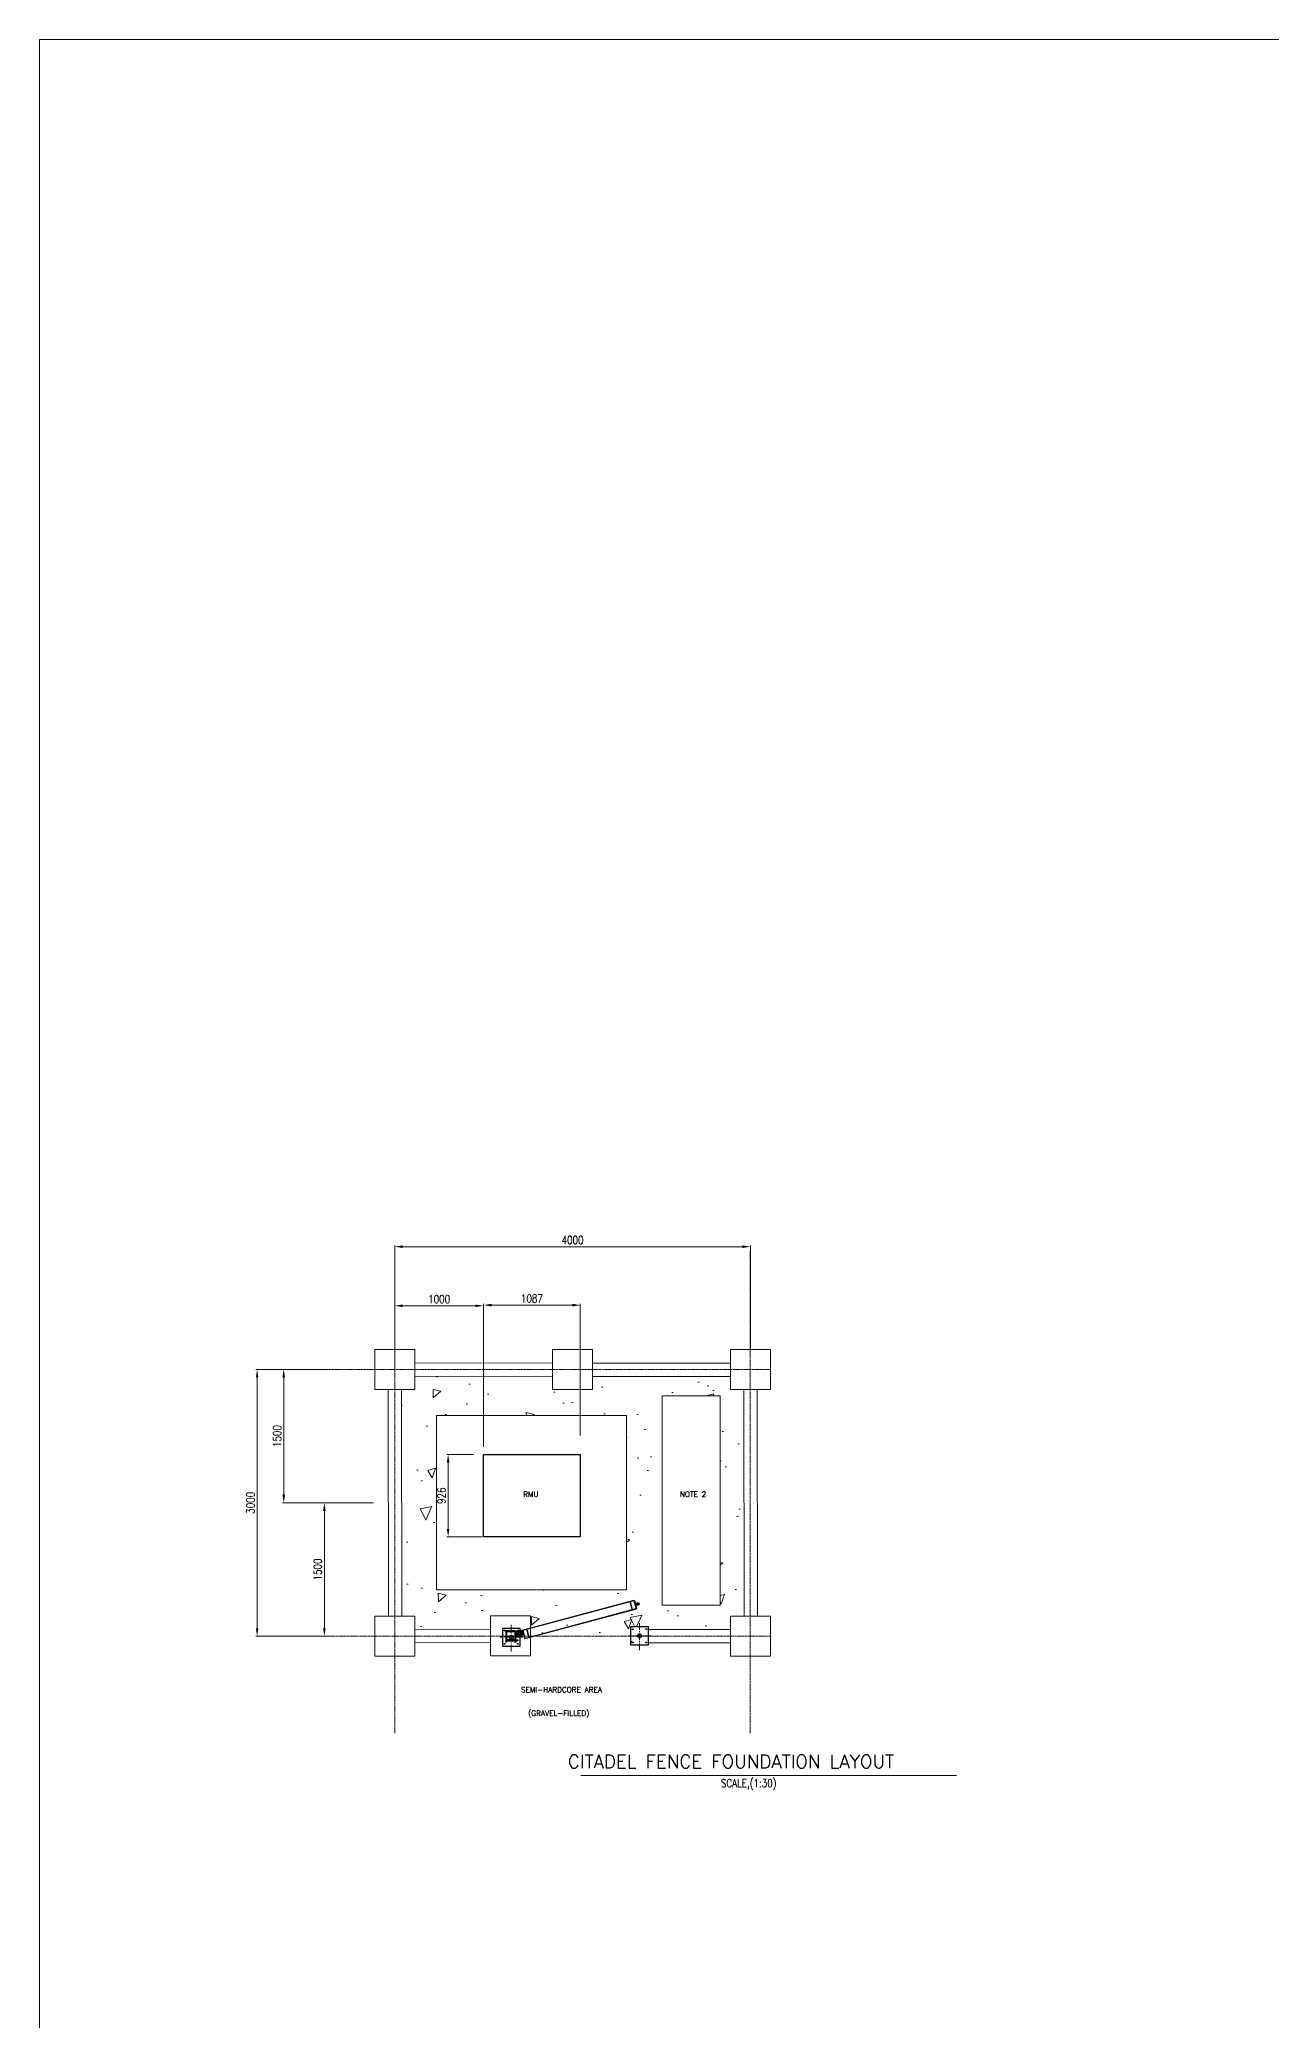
# Model space of a CAD drawing. Header units: inches. Extents: x 181346 to 1685482, y -440516 to 1273429.
# Drawn here: x 1534141 to 1547994, y 827367 to 849644 of the extents above; entities that cross this region are included whole.
import ezdxf
from ezdxf.enums import TextEntityAlignment as Align

# ---------------------------------------------------------------- set-up
doc = ezdxf.new("R2010")
doc.units = ezdxf.units.IN
doc.header["$LTSCALE"] = 10
doc.header["$MEASUREMENT"] = 0
for name, pattern in [('CENTER', [2, 1.25, -0.25, 0.25, -0.25]), ('CENTER2', [1.125, 0.75, -0.125, 0.125, -0.125]), ('CENTRE', [29, 22, -2, 3, -2]), ('PHANTOM2', [1.25, 0.625, -0.125, 0.125, -0.125, 0.125, -0.125])]:
    doc.linetypes.add(name, pattern=pattern)
doc.layers.get('0').update_dxf_attribs({"lineweight": 0})
for name, color, linetype, lineweight in [('@ TEXT', 1, 'Continuous', 13), ('Concrete - Thick Line', 3, 'Continuous', 25), ('Grid', 1, 'Continuous', 0), ('OtherObjectType', 1, 'Continuous', 0), ('STRUCT_REF', 21, 'PHANTOM2', 9)]:
    doc.layers.add(name, color=color, linetype=linetype, lineweight=lineweight)
for name, color, linetype in [('CADdetails-1-FINE', 1, 'Continuous'), ('CADdetails-11-VERYFINE', 11, 'Continuous'), ('CADdetails-9-EXTRAFINE', 9, 'Continuous'), ('DRAIN', 4, 'CENTRE'), ('PDF_Images', 7, 'Continuous')]:
    doc.layers.add(name, color=color, linetype=linetype)
doc.styles.add('ROMANS', font='romans.shx', dxfattribs={"width": 0.8})
doc.dimstyles.new('Scale30', dxfattribs={"dimscale": 30, "dimtxt": 3, "dimasz": 3, "dimexe": 0.5, "dimexo": 0.5, "dimgap": 1, "dimtad": 1, "dimdec": 0, "dimzin": 0, "dimdsep": 46, "dimtxsty": 'ROMANS', "dimcen": 2, "dimclrd": 4, "dimclre": 2, "dimclrt": 1, "dimadec": 0, "dimazin": 0, "dimtfac": 1, "dimtdec": 0, "dimtofl": 0, "dimtmove": 0, "dimatfit": 3, "dimfxl": 1, "dimtolj": 1, "dimtzin": 0, "dimlwd": 5, "dimlwe": 5, "dimarcsym": 0})

# ---------------------------------------------------------------- blocks, each defined once
blk = doc.blocks.new('*D120')
at = {"color": 2, "linetype": 'Continuous', "lineweight": 5, "transparency": 16777216}
for p, q in [((1536764, 834688), (1536901, 834688)), ((1537894, 833188), (1536871, 833188))]:
    blk.add_line(p, q, dxfattribs=at)
at = {"color": 4, "linetype": 'Continuous', "lineweight": 5, "transparency": 16777216}
blk.add_line((1536886, 834598), (1536886, 833278), dxfattribs=at)
at = {"color": 4, "transparency": 16777216}
for points in [[(1536871, 834598), (1536901, 834598), (1536886, 834688)], [(1536871, 833278), (1536901, 833278), (1536886, 833188)]]:
    blk.add_solid(points, dxfattribs=at)
at = {"layer": 'Defpoints', "color": 0, "transparency": 16777216}
for p in [(1536749, 834688), (1536886, 833188), (1537909, 833188)]:
    blk.add_point(p, dxfattribs=at)
at = {"color": 1, "transparency": 16777216, "insert": (1536811, 833938), "char_height": 90, "attachment_point": 5, "rotation": 90, "style": 'ROMANS', "bg_fill": 3, "box_fill_scale": 1.25, "bg_fill_color": 256, "bg_fill_true_color": 13158600, "bg_fill_transparency": 0}
blk.add_mtext('\\A1;1500', dxfattribs=at)
blk = doc.blocks.new('*D118')
at = {"color": 2, "linetype": 'Continuous', "lineweight": 5, "transparency": 16777216}
for p, q in [((1537894, 833188), (1537328, 833188)), ((1537343, 831688), (1537358, 831688))]:
    blk.add_line(p, q, dxfattribs=at)
at = {"color": 4, "linetype": 'Continuous', "lineweight": 5, "transparency": 16777216}
blk.add_line((1537343, 833098), (1537343, 831778), dxfattribs=at)
at = {"color": 4, "transparency": 16777216}
for points in [[(1537328, 833098), (1537358, 833098), (1537343, 833188)], [(1537328, 831778), (1537358, 831778), (1537343, 831688)]]:
    blk.add_solid(points, dxfattribs=at)
at = {"layer": 'Defpoints', "color": 0, "transparency": 16777216}
for p in [(1537909, 833188), (1537343, 831688), (1537343, 831688)]:
    blk.add_point(p, dxfattribs=at)
at = {"color": 1, "transparency": 16777216, "insert": (1537268, 832438), "char_height": 90, "attachment_point": 5, "rotation": 90, "style": 'ROMANS', "bg_fill": 3, "box_fill_scale": 1.25, "bg_fill_color": 256, "bg_fill_true_color": 13158600, "bg_fill_transparency": 0}
blk.add_mtext('\\A1;1500', dxfattribs=at)
blk = doc.blocks.new('*D119')
at = {"color": 2, "linetype": 'Continuous', "lineweight": 5, "transparency": 16777216}
for p, q in [((1538134, 834928), (1538134, 836084)), ((1542134, 834928), (1542134, 836084))]:
    blk.add_line(p, q, dxfattribs=at)
at = {"color": 4, "linetype": 'Continuous', "lineweight": 5, "transparency": 16777216}
blk.add_line((1538224, 836069), (1542044, 836069), dxfattribs=at)
at = {"color": 4, "transparency": 16777216}
for points in [[(1538224, 836084), (1538224, 836054), (1538134, 836069)], [(1542044, 836084), (1542044, 836054), (1542134, 836069)]]:
    blk.add_solid(points, dxfattribs=at)
at = {"layer": 'Defpoints', "color": 0, "transparency": 16777216}
for p in [(1542134, 836069), (1538134, 834913), (1542134, 834913)]:
    blk.add_point(p, dxfattribs=at)
at = {"color": 1, "transparency": 16777216, "insert": (1540134, 836144), "char_height": 90, "attachment_point": 5, "style": 'ROMANS', "bg_fill": 3, "box_fill_scale": 1.25, "bg_fill_color": 256, "bg_fill_true_color": 13158600, "bg_fill_transparency": 0}
blk.add_mtext('\\A1;4000', dxfattribs=at)
blk = doc.blocks.new('*D103')
at = {"color": 2, "linetype": 'Continuous', "lineweight": 5, "transparency": 16777216}
for p, q in [((1537396, 834688), (1536572, 834688)), ((1537396, 831688), (1536572, 831688))]:
    blk.add_line(p, q, dxfattribs=at)
at = {"color": 4, "linetype": 'Continuous', "lineweight": 5, "transparency": 16777216}
blk.add_line((1536587, 831778), (1536587, 834598), dxfattribs=at)
at = {"color": 4, "transparency": 16777216}
for points in [[(1536572, 834598), (1536602, 834598), (1536587, 834688)], [(1536572, 831778), (1536602, 831778), (1536587, 831688)]]:
    blk.add_solid(points, dxfattribs=at)
at = {"layer": 'Defpoints', "color": 0, "transparency": 16777216}
for p in [(1536587, 834688), (1537411, 834688), (1537411, 831688)]:
    blk.add_point(p, dxfattribs=at)
at = {"color": 1, "transparency": 16777216, "insert": (1536512, 833188), "char_height": 90, "attachment_point": 5, "rotation": 90, "style": 'ROMANS', "bg_fill": 3, "box_fill_scale": 1.25, "bg_fill_color": 256, "bg_fill_true_color": 13158600, "bg_fill_transparency": 0}
blk.add_mtext('\\A1;3000', dxfattribs=at)
blk = doc.blocks.new('*D104')
at = {"color": 2, "linetype": 'Continuous', "lineweight": 5, "transparency": 16777216}
for p, q in [((1539134, 833983), (1539134, 835426)), ((1540221, 833945), (1540221, 835426))]:
    blk.add_line(p, q, dxfattribs=at)
at = {"color": 4, "linetype": 'Continuous', "lineweight": 5, "transparency": 16777216}
blk.add_line((1539224, 835411), (1540131, 835411), dxfattribs=at)
at = {"color": 4, "transparency": 16777216}
for points in [[(1539224, 835426), (1539224, 835396), (1539134, 835411)], [(1540131, 835426), (1540131, 835396), (1540221, 835411)]]:
    blk.add_solid(points, dxfattribs=at)
at = {"layer": 'Defpoints', "color": 0, "transparency": 16777216}
for p in [(1540221, 835411), (1539134, 833968), (1540221, 833930)]:
    blk.add_point(p, dxfattribs=at)
at = {"color": 1, "transparency": 16777216, "insert": (1539677, 835486), "char_height": 90, "attachment_point": 5, "style": 'ROMANS', "bg_fill": 3, "box_fill_scale": 1.25, "bg_fill_color": 256, "bg_fill_true_color": 13158600, "bg_fill_transparency": 0}
blk.add_mtext('\\A1;1087', dxfattribs=at)
blk = doc.blocks.new('*D102')
at = {"color": 2, "linetype": 'Continuous', "lineweight": 5, "transparency": 16777216}
for p, q in [((1538134, 834606), (1538134, 835419)), ((1539134, 833817), (1539134, 835419))]:
    blk.add_line(p, q, dxfattribs=at)
at = {"color": 4, "linetype": 'Continuous', "lineweight": 5, "transparency": 16777216}
blk.add_line((1539044, 835404), (1538224, 835404), dxfattribs=at)
at = {"color": 4, "transparency": 16777216}
for points in [[(1538224, 835419), (1538224, 835389), (1538134, 835404)], [(1539044, 835419), (1539044, 835389), (1539134, 835404)]]:
    blk.add_solid(points, dxfattribs=at)
at = {"layer": 'Defpoints', "color": 0, "transparency": 16777216}
for p in [(1538134, 835404), (1538134, 834591), (1539134, 833802)]:
    blk.add_point(p, dxfattribs=at)
at = {"color": 1, "transparency": 16777216, "insert": (1538634, 835479), "char_height": 90, "attachment_point": 5, "style": 'ROMANS', "bg_fill": 3, "box_fill_scale": 1.25, "bg_fill_color": 256, "bg_fill_true_color": 13158600, "bg_fill_transparency": 0}
blk.add_mtext('\\A1;1000', dxfattribs=at)
blk = doc.blocks.new('*D112')
at = {"color": 2, "linetype": 'Continuous', "lineweight": 5, "transparency": 16777216}
for p, q in [((1539020, 833731), (1538720, 833731)), ((1539119, 832805), (1538720, 832805))]:
    blk.add_line(p, q, dxfattribs=at)
at = {"color": 4, "linetype": 'Continuous', "lineweight": 5, "transparency": 16777216}
blk.add_line((1538735, 833641), (1538735, 832895), dxfattribs=at)
at = {"color": 4, "transparency": 16777216}
for points in [[(1538720, 833641), (1538750, 833641), (1538735, 833731)], [(1538720, 832895), (1538750, 832895), (1538735, 832805)]]:
    blk.add_solid(points, dxfattribs=at)
at = {"layer": 'Defpoints', "color": 0, "transparency": 16777216}
for p in [(1539035, 833731), (1538735, 832805), (1539134, 832805)]:
    blk.add_point(p, dxfattribs=at)
at = {"color": 1, "transparency": 16777216, "insert": (1538660, 833268), "char_height": 90, "attachment_point": 5, "rotation": 90, "style": 'ROMANS', "bg_fill": 3, "box_fill_scale": 1.25, "bg_fill_color": 256, "bg_fill_true_color": 13158600, "bg_fill_transparency": 0}
blk.add_mtext('\\A1;926', dxfattribs=at)
blk = doc.blocks.new('DDFGGG')
blk.add_lwpolyline([(727400014, 657766208), (727400214, 657766208), (727400214, 657766408), (727400014, 657766408)], close=True)
for centre, radius in [((727400039, 657766383), 4), ((727400039, 657766233), 4), ((727400114, 657766308), 22.9), ((727400189, 657766383), 4), ((727400189, 657766233), 4)]:
    blk.add_circle(centre, radius)
at = {"layer": 'PDF_Images', "color": 251, "linetype": 'CENTER2', "lineweight": 0, "ltscale": 10}
for p, q in [((727400114, 657766172), (727400114, 657766434)), ((727399955, 657766308), (727400262, 657766308))]:
    blk.add_line(p, q, dxfattribs=at)
blk = doc.blocks.new('DGHGJI')
at = {"layer": 'CADdetails-1-FINE', "linetype": 'Continuous'}
for p, q in [((95825, -88554), (95825, -88547)), ((95835, -88547), (95825, -88547)), ((95835, -88554), (95825, -88554)), ((95825, -88658), (95825, -88652)), ((95835, -88652), (95825, -88652)), ((95835, -88658), (95825, -88658)), ((95899, -88547), (95835, -88547)), ((95945, -88554), (95835, -88554)), ((95945, -88652), (95835, -88652)), ((95945, -88658), (95835, -88658)), ((95850, -88649), (95850, -88557)), ((95945, -88554), (95853, -88554)), ((95945, -88652), (95853, -88652)), ((95854, -88648), (95854, -88557)), ((95945, -88557), (95854, -88557)), ((95945, -88648), (95854, -88648)), ((95945, -88648), (95945, -88557)), ((95948, -88649), (95948, -88557)), ((95948, -88649), (95948, -88557)), ((95954, -88649), (95954, -88557))]:
    blk.add_line(p, q, dxfattribs=at)
at = {"layer": 'CADdetails-1-FINE', "linetype": 'Continuous', "extrusion": (0, 0, -1)}
for centre, radius, start, end in [((-95853, -88649), 3.07, 270, 0), ((-95945, -88557), 9.22, 90, 180), ((-95945, -88557), 3.07, 90, 180), ((-95945, -88557), 3.07, 90, 180), ((-95945, -88649), 3.07, 180, 270), ((-95945, -88649), 9.22, 180, 270), ((-95945, -88649), 3.07, 180, 270)]:
    blk.add_arc(centre, radius, start, end, dxfattribs=at)
at = {"layer": 'CADdetails-1-FINE', "linetype": 'Continuous'}
for centre, radius, start, end in [((95853, -88649), 3.07, 180, 270), ((95945, -88557), 9.22, 0, 90), ((95945, -88557), 3.07, 0, 90), ((95945, -88557), 3.07, 0, 90), ((95945, -88649), 3.07, 270, 0), ((95945, -88649), 9.22, 270, 0), ((95945, -88649), 3.07, 270, 0)]:
    blk.add_arc(centre, radius, start, end, dxfattribs=at)
at = {"layer": 'CADdetails-11-VERYFINE', "linetype": 'Continuous'}
for p, q in [((95863, -88444), (96200, -87188)), ((95866, -88442), (96201, -87191)), ((95957, -88467), (96292, -87215)), ((95958, -88469), (96295, -87214)), ((96282, -87261), (96187, -87236)), ((96280, -87259), (96189, -87234)), ((96295, -87214), (96200, -87188)), ((96292, -87215), (96201, -87191)), ((95971, -88422), (95876, -88396)), ((95968, -88423), (95877, -88399)), ((95958, -88469), (95863, -88444)), ((95957, -88467), (95866, -88442))]:
    blk.add_line(p, q, dxfattribs=at)
at = {"layer": 'CADdetails-9-EXTRAFINE', "linetype": 'Continuous'}
for p, q in [((96211, -87191), (96213, -87187)), ((96218, -87189), (96213, -87187)), ((96217, -87193), (96218, -87189)), ((96278, -87205), (96218, -87189)), ((96236, -87194), (96246, -87158)), ((96270, -87165), (96246, -87158)), ((96247, -87180), (96250, -87169)), ((96248, -87197), (96258, -87161)), ((96257, -87183), (96260, -87172)), ((96260, -87200), (96270, -87165)), ((96277, -87209), (96278, -87205)), ((96284, -87207), (96278, -87205)), ((96283, -87210), (96284, -87207)), ((95833, -88547), (95833, -88545)), ((95837, -88545), (95833, -88545)), ((95855, -88547), (95833, -88547)), ((95834, -88545), (95834, -88537)), ((95837, -88536), (95835, -88536)), ((95835, -88554), (95835, -88547)), ((95835, -88658), (95835, -88652)), ((95844, -88536), (95837, -88536)), ((95844, -88545), (95837, -88545)), ((95849, -88525), (95838, -88525)), ((95838, -88547), (95838, -88545)), ((95838, -88554), (95838, -88547)), ((95838, -88658), (95838, -88652)), ((95838, -88652), (95838, -88652)), ((95838, -88658), (95838, -88654)), ((95839, -88545), (95839, -88537)), ((95840, -88525), (95841, -88523)), ((95848, -88523), (95840, -88523)), ((95840, -88652), (95840, -88525)), ((95840, -88545), (95840, -88536)), ((95844, -88545), (95844, -88536)), ((95851, -88536), (95844, -88536)), ((95844, -88547), (95844, -88545)), ((95851, -88545), (95844, -88545)), ((95844, -88652), (95844, -88652)), ((95848, -88525), (95847, -88523)), ((95848, -88652), (95848, -88525)), ((95848, -88545), (95848, -88536)), ((95849, -88545), (95849, -88537)), ((95849, -88652), (95849, -88652)), ((95849, -88658), (95849, -88654)), ((95850, -88547), (95850, -88545)), ((95850, -88554), (95850, -88547)), ((95850, -88658), (95850, -88652)), ((95852, -88536), (95851, -88536)), ((95855, -88545), (95851, -88545)), ((95854, -88545), (95854, -88537)), ((95855, -88547), (95855, -88545)), ((95899, -88538), (95899, -88498)), ((95948, -88538), (95899, -88538)), ((95899, -88547), (95899, -88538)), ((95948, -88541), (95899, -88541)), ((95948, -88547), (95899, -88547)), ((95905, -88479), (95910, -88458)), ((95908, -88480), (95914, -88467)), ((95914, -88510), (95914, -88495)), ((95946, -88470), (95921, -88463)), ((95933, -88510), (95933, -88495)), ((95948, -88538), (95948, -88498)), ((95948, -88547), (95948, -88538)), ((95949, -88491), (95950, -88477)), ((95952, -88491), (95958, -88471))]:
    blk.add_line(p, q, dxfattribs=at)
for points in [[(95837, -88536, 0), (95837, -88536, 0), (95835, -88536, 0), (95835, -88536, 0), (95834, -88537, 0)], [(95834, -88537, 0), (95834, -88537, 0), (95835, -88536, 0), (95835, -88536, 0), (95837, -88536, 0)], [(95834, -88545, 0), (95834, -88545, 0), (95835, -88545, 0), (95835, -88545, 0), (95837, -88545, 0)], [(95837, -88545, 0), (95837, -88545, 0), (95835, -88545, 0), (95835, -88545, 0), (95834, -88545, 0)], [(95839, -88537, 0), (95839, -88537, 0), (95838, -88536, 0), (95838, -88536, 0), (95837, -88536, 0)], [(95837, -88536, 0), (95837, -88536, 0), (95838, -88536, 0), (95838, -88536, 0), (95839, -88537, 0)], [(95837, -88545, 0), (95837, -88545, 0), (95838, -88545, 0), (95838, -88545, 0), (95839, -88545, 0)], [(95839, -88545, 0), (95839, -88545, 0), (95838, -88545, 0), (95838, -88545, 0), (95837, -88545, 0)], [(95838, -88654, 0), (95838, -88654, 0), (95838, -88652, 0), (95838, -88652, 0), (95838, -88654, 0)], [(95849, -88654, 0), (95849, -88654, 0), (95844, -88652, 0), (95844, -88652, 0), (95838, -88654, 0)], [(95838, -88654, 0), (95838, -88654, 0), (95844, -88652, 0), (95844, -88652, 0), (95849, -88654, 0)], [(95844, -88536, 0), (95844, -88536, 0), (95841, -88536, 0), (95841, -88536, 0), (95839, -88537, 0)], [(95839, -88537, 0), (95839, -88537, 0), (95841, -88536, 0), (95841, -88536, 0), (95844, -88536, 0)], [(95844, -88545, 0), (95844, -88545, 0), (95841, -88545, 0), (95841, -88545, 0), (95839, -88545, 0)], [(95839, -88545, 0), (95839, -88545, 0), (95841, -88545, 0), (95841, -88545, 0), (95844, -88545, 0)], [(95844, -88536, 0), (95844, -88536, 0), (95846, -88536, 0), (95846, -88536, 0), (95849, -88537, 0)], [(95849, -88537, 0), (95849, -88537, 0), (95846, -88536, 0), (95846, -88536, 0), (95844, -88536, 0)], [(95849, -88545, 0), (95849, -88545, 0), (95846, -88545, 0), (95846, -88545, 0), (95844, -88545, 0)], [(95844, -88545, 0), (95844, -88545, 0), (95846, -88545, 0), (95846, -88545, 0), (95849, -88545, 0)], [(95849, -88537, 0), (95849, -88537, 0), (95850, -88536, 0), (95850, -88536, 0), (95851, -88536, 0)], [(95851, -88536, 0), (95851, -88536, 0), (95850, -88536, 0), (95850, -88536, 0), (95849, -88537, 0)], [(95851, -88545, 0), (95851, -88545, 0), (95850, -88545, 0), (95850, -88545, 0), (95849, -88545, 0)], [(95849, -88545, 0), (95849, -88545, 0), (95850, -88545, 0), (95850, -88545, 0), (95851, -88545, 0)], [(95849, -88654, 0), (95849, -88654, 0), (95849, -88652, 0), (95849, -88652, 0), (95849, -88654, 0)], [(95854, -88537, 0), (95854, -88537, 0), (95852, -88536, 0), (95852, -88536, 0), (95851, -88536, 0)], [(95851, -88536, 0), (95851, -88536, 0), (95852, -88536, 0), (95852, -88536, 0), (95854, -88537, 0)], [(95851, -88545, 0), (95851, -88545, 0), (95852, -88545, 0), (95852, -88545, 0), (95854, -88545, 0)], [(95854, -88545, 0), (95854, -88545, 0), (95852, -88545, 0), (95852, -88545, 0), (95851, -88545, 0)]]:
    blk.add_polyline3d(points, dxfattribs=at)
for radius in [27.8, 23.1]:
    blk.add_circle((95924, -88503), radius, dxfattribs=at)
at = {"layer": 'CADdetails-9-EXTRAFINE', "linetype": 'Continuous', "extrusion": (0, 0, -1)}
blk.add_circle((-95924, -88503), 23.1, dxfattribs=at)
at = {"layer": 'CADdetails-9-EXTRAFINE', "linetype": 'Continuous'}
for centre, radius, start, end in [((96255, -87173), 12.3, 345, 165), ((96252, -87182), 4.99, 165, 345), ((96255, -87171), 4.99, 345, 165), ((95853, -88557), 3.07, 90, 180), ((95924, -88498), 24.6, 0, 180), ((95906, -88479), 1.54, 165, 335), ((95912, -88458), 1.54, 75, 165), ((95919, -88469), 6.15, 75, 155), ((95924, -88495), 9.44, 0, 180), ((95924, -88510), 9.44, 180, 0), ((95944, -88476), 6.15, 355, 75), ((95951, -88491), 1.54, 175, 345), ((95956, -88470), 1.54, 345, 75)]:
    blk.add_arc(centre, radius, start, end, dxfattribs=at)
at = {"layer": 'CADdetails-9-EXTRAFINE', "linetype": 'Continuous', "extrusion": (0, 0, -1)}
for centre, radius, start, end in [((-96252, -87182), 4.99, 195, 15), ((-96255, -87171), 4.99, 15, 195), ((-95853, -88557), 3.07, 0, 90), ((-95924, -88498), 24.6, 0, 180), ((-95906, -88479), 1.54, 205, 15), ((-95912, -88458), 1.54, 15, 105), ((-95919, -88469), 6.15, 25, 105), ((-95924, -88495), 9.44, 0, 180), ((-95924, -88510), 9.44, 180, 0), ((-95944, -88476), 6.15, 105, 185), ((-95951, -88491), 1.54, 195, 5), ((-95956, -88470), 1.54, 105, 195)]:
    blk.add_arc(centre, radius, start, end, dxfattribs=at)

msp = doc.modelspace()

# ---------------------------------------------------------------- hatches: boundary and pattern name
h = msp.add_hatch()
h.set_pattern_fill('AR-CONC', color=256, scale=150, angle=200)
h.set_pattern_definition([(250, (0, 0), (-1043.1999, -279.52457), [112.5, -1237.5]), (195, (0, 0), (581.4727, -989.0605), [90, -990]), (300.451444, (-86.9, -23.3), (-461.7272, -1268.585), [95.6103, -1051.7132]), (246.1842, (102.6, -281.9), (-1589.2346, -314.2212), [168.75, -1856.25]), (296.63564, (-29.8, -308.1), (-817.6901, -1852.5679), [143.4155, -1577.5706]), (191.18416, (102.6, -281.9), (-817.6901, -1852.5679), [135, -1485]), (221, (-64, -262.7), (-1047.9194, 261.27565), [112.5, -1237.5]), (166, (-64, -262.7), (29.06145, -1146.95534), [90, -990]), (271.451445, (-151.3, -241), (-1018.8579, -885.6797), [95.6103, -1051.7132]), (237.5, (0, 0), (153.64482, -475.46522), [0, -978, 0, -1005, 0, -993.75]), (207.5, (0, 0), (-168.46163, -690.90128), [0, -573, 0, -955.5, 0, -378.75]), (167.5, (314.33, 114.4), (-764.01484, -242.07507), [0, -375, 0, -1170, 0, -1552.5]), (157.5, (455.3, 165.7), (-770.66673, -440.294), [0, -487.5, 0, -777, 0, -1102.5])])
h.paths.add_polyline_path([(1542059.2, 833413.2), (1542059.2, 834463.2), (1541909.2, 834463.2), (1541909.2, 834608.9), (1540359.2, 834610.2), (1540359.2, 834463.2), (1539909.2, 834463.2), (1539909.2, 834610.5), (1538359.2, 834611.7), (1538359.2, 834463.2), (1538210.9, 834463.2), (1538214.3, 833413.2), (1538214.3, 831913.2), (1538359.2, 831913.2), (1538359.2, 831763.2), (1539212.6, 831768.3), (1539212.6, 831917.1), (1539662.6, 831917.1), (1539662.6, 831688.2), (1540985.6, 831688.2), (1540985.6, 831763.2), (1541909.2, 831763.2), (1541909.2, 831913.2), (1542063, 831913.2)])
h.paths.add_polyline_path([(1541140.7, 834392.1), (1541796.4, 834392.1), (1541796.4, 832036.6), (1541140.7, 832036.6)], flags=16)
h.paths.add_polyline_path([(1540742.8, 832209.9), (1538603.8, 832209.9), (1538603.8, 834169.9), (1540742.8, 834169.9)], flags=16)
h.paths.add_polyline_path([(1540221.2, 832804.9), (1539134.2, 832804.9), (1539134.2, 833730.9), (1540221.2, 833730.9)], flags=0)
h.paths.add_polyline_path([(1539493, 831652.1), (1539493.3, 831651.3), (1539493.3, 831652.5), (1539493, 831655.8)])
h.paths.add_polyline_path([(1540987.6, 831792.1), (1540987.6, 831592.1), (1540787.6, 831592.1), (1540787.6, 831792.1)])
h.paths.add_polyline_path([(1540910.6, 831692.1, -1), (1540864.7, 831692.1, -1)], flags=16)
h.paths.add_polyline_path([(1538727.6, 833152.8), (1538727.6, 833382.9), (1538592.6, 833382.9), (1538592.6, 833152.8)], flags=24)
h.paths.add_polyline_path([(1539565.5, 833239.5), (1539764, 833239.5), (1539764, 833329.5), (1539565.5, 833329.5)], flags=8)

# ---------------------------------------------------------------- linework, layer by layer
at = {"color": 7}
msp.add_lwpolyline([(1534140.5, 805090.1), (1582591.3, 805090.1), (1582591.3, 849644.4), (1534140.5, 849644.4)], close=True, dxfattribs=at)
for points in [[(1537909.2, 834913.2), (1537909.2, 834463.2), (1538359.2, 834463.2), (1538359.2, 834913.2)], [(1540359.2, 834760.2), (1540359.2, 834610.2), (1541909.2, 834608.9), (1541909.2, 834758.9)], [(1541909.2, 834913.2), (1541909.2, 834463.2), (1542359.2, 834463.2), (1542359.2, 834913.2)], [(1541140.7, 834392.1), (1541796.4, 834392.1), (1541796.4, 832036.6), (1541140.7, 832036.6)], [(1542064.3, 831913.2), (1542214.3, 831913.2), (1542209.2, 834463.2), (1542059.2, 834463.2)], [(1537909.2, 831913.2), (1537909.2, 831463.2), (1538359.2, 831463.2), (1538359.2, 831913.2)], [(1539662.6, 831917.1), (1539212.6, 831917.1), (1539212.6, 831467.1), (1539662.6, 831467.1)], [(1541909.2, 831913.2), (1541909.2, 831463.2), (1542359.2, 831463.2), (1542359.2, 831913.2)], [(1538359.2, 831763.2), (1538359.2, 831613.2), (1539212.6, 831618.3), (1539212.6, 831768.3)], [(1540985.6, 831763.2), (1540985.6, 831613.2), (1541909.2, 831613.2), (1541909.2, 831763.2)]]:
    msp.add_lwpolyline(points, close=True)
at = {"layer": 'Grid', "linetype": 'CENTER', "lineweight": 0, "ltscale": 2}
for p, q in [((1538134.2, 836023.6), (1538134.2, 830598.3)), ((1542130.9, 836023.6), (1542130.9, 830598.3)), ((1536749.3, 834688.2), (1542359.2, 834688.2)), ((1537274.3, 831688.2), (1542359.2, 831688.2))]:
    msp.add_line(p, q, dxfattribs=at)
at = {"layer": 'OtherObjectType'}
msp.add_line((1540227.7, 830121), (1544451.7, 830121.4), dxfattribs=at)

# ---------------------------------------------------------------- block references
at = {"xscale": -1, "rotation": 270}
msp.add_blockref('DGHGJI', (1628040.4, 735797.4), dxfattribs=at)
at = {"layer": 'PDF_Images', "linetype": 'Continuous', "rotation": 89.99999999999999}
for p in [(659307195.2, -726568422.2), (659305752.8, -726568437.5)]:
    msp.add_blockref('DDFGGG', p, dxfattribs=at)

# ---------------------------------------------------------------- texts
at = {"layer": '@ TEXT', "color": 1, "style": 'ROMANS'}
for s, p in [('RMU', (1539664.7, 833284.5)), ('NOTE 2', (1541489.8, 833284.5)), ('SEMI-HARDCORE AREA', (1540009.5, 831086.1)), ('(GRAVEL-FILLED)', (1539978.9, 830818.2))]:
    msp.add_text(s, height=60, dxfattribs=at).set_placement(p, align=Align.MIDDLE)
at = {"layer": '@ TEXT', "color": 1, "style": 'ROMANS', "width": 0.8}
msp.add_text('SCALE,(1:30)', height=90, dxfattribs=at).set_placement((1541802.5, 829990.3))
at = {"layer": 'DRAIN', "color": 1, "style": 'ROMANS'}
msp.add_text('    CITADEL FENCE FOUNDATION LAYOUT', height=150, dxfattribs=at).set_placement((1539634.3, 830203.6))

# ---------------------------------------------------------------- next in the draw order: dimensions: what is measured, and where the dimension line sits
dim = msp.add_linear_dim(base=(1542133.9, 836069.5), p1=(1538134.2, 834913.2), p2=(1542133.9, 834913.2), dimstyle='Scale30', override={"dimfxl": 150, "dimfxlon": 1, "dimtfill": 1, "dimarcsym": 2})
dim.commit()
dim.dimension.update_dxf_attribs({"geometry": '*D119', "text_midpoint": (1540134, 836144.5)})
dim = msp.add_linear_dim(base=(1536886.2, 833188.2), p1=(1536749.3, 834688.2), p2=(1537909.2, 833188.2), angle=90, dimstyle='Scale30', override={"dimfxl": 150, "dimfxlon": 1, "dimtfill": 1, "dimarcsym": 2})
dim.commit()
dim.dimension.update_dxf_attribs({"geometry": '*D120', "text_midpoint": (1536811.2, 833938.2)})

# ---------------------------------------------------------------- next in the draw order: dimensions: what is measured, and where the dimension line sits
dim = msp.add_linear_dim(base=(1540220.6764, 835411.3624), p1=(1539134.1662, 833967.8544), p2=(1540220.6764, 833929.6659), dimstyle='Scale30', override={"dimfxl": 150, "dimfxlon": 1, "dimtfill": 1, "dimarcsym": 2})
dim.commit()
dim.dimension.update_dxf_attribs({"geometry": '*D104', "text_midpoint": (1539677.4213, 835486.3624)})
dim = msp.add_linear_dim(base=(1537343.4, 831688.2), p1=(1537909.2, 833188.2), p2=(1537343.4, 831688.2), angle=90, dimstyle='Scale30', override={"dimtmove": 1, "dimfxl": 150, "dimfxlon": 1, "dimtfill": 1, "dimarcsym": 2})
dim.commit()
dim.dimension.update_dxf_attribs({"geometry": '*D118', "text_midpoint": (1537268.4, 832438.2)})

# ---------------------------------------------------------------- next in the draw order: linework, layer by layer
msp.add_lwpolyline([(1539909.2, 834913.2), (1539909.2, 834463.2), (1540359.2, 834463.2), (1540359.2, 834913.2)], close=True)

# ---------------------------------------------------------------- next in the draw order: dimensions: what is measured, and where the dimension line sits
dim = msp.add_linear_dim(base=(1538134.2, 835403.7), p1=(1539134.2, 833801.8), p2=(1538134.2, 834591), dimstyle='Scale30', override={"dimfxl": 150, "dimfxlon": 1, "dimtfill": 1, "dimarcsym": 2})
dim.commit()
dim.dimension.update_dxf_attribs({"geometry": '*D102', "text_midpoint": (1538634.2, 835478.7)})
dim = msp.add_linear_dim(base=(1536586.8, 834688.2), p1=(1537411.2, 831688.2), p2=(1537411.2, 834688.2), angle=90, dimstyle='Scale30', override={"dimfxl": 150, "dimfxlon": 1, "dimtfill": 1, "dimarcsym": 2})
dim.commit()
dim.dimension.update_dxf_attribs({"geometry": '*D103', "text_midpoint": (1536511.8, 833188.2)})

# ---------------------------------------------------------------- next in the draw order: linework, layer by layer
for points in [[(1538359.2, 834761.7), (1538359.2, 834611.7), (1539909.2, 834610.5), (1539909.2, 834760.5)], [(1538064.3, 831913.2), (1538214.3, 831913.2), (1538209.2, 834463.2), (1538059.2, 834463.2)]]:
    msp.add_lwpolyline(points, close=True)
at = {"layer": 'Concrete - Thick Line'}
msp.add_lwpolyline([(1539134.2, 833730.9), (1540221.2, 833730.9), (1540221.2, 832804.9), (1539134.2, 832804.9)], close=True, dxfattribs=at)

# ---------------------------------------------------------------- next in the draw order: dimensions: what is measured, and where the dimension line sits
dim = msp.add_linear_dim(base=(1538735.1, 832804.9), p1=(1539035.1, 833730.9), p2=(1539134.2, 832804.9), angle=90, dimstyle='Scale30', override={"dimfxl": 150, "dimfxlon": 1, "dimtfill": 1, "dimarcsym": 2})
dim.commit()
dim.dimension.update_dxf_attribs({"geometry": '*D112', "text_midpoint": (1538660.1, 833267.9)})

# ---------------------------------------------------------------- next in the draw order: linework, layer by layer
at = {"layer": 'STRUCT_REF', "linetype": 'ByBlock', "lineweight": 18, "ltscale": 3}
msp.add_lwpolyline([(1538603.8, 834169.9), (1540742.8, 834169.9), (1540742.8, 832209.9), (1538603.8, 832209.9)], close=True, dxfattribs=at)

doc.saveas('drawing.dxf')
